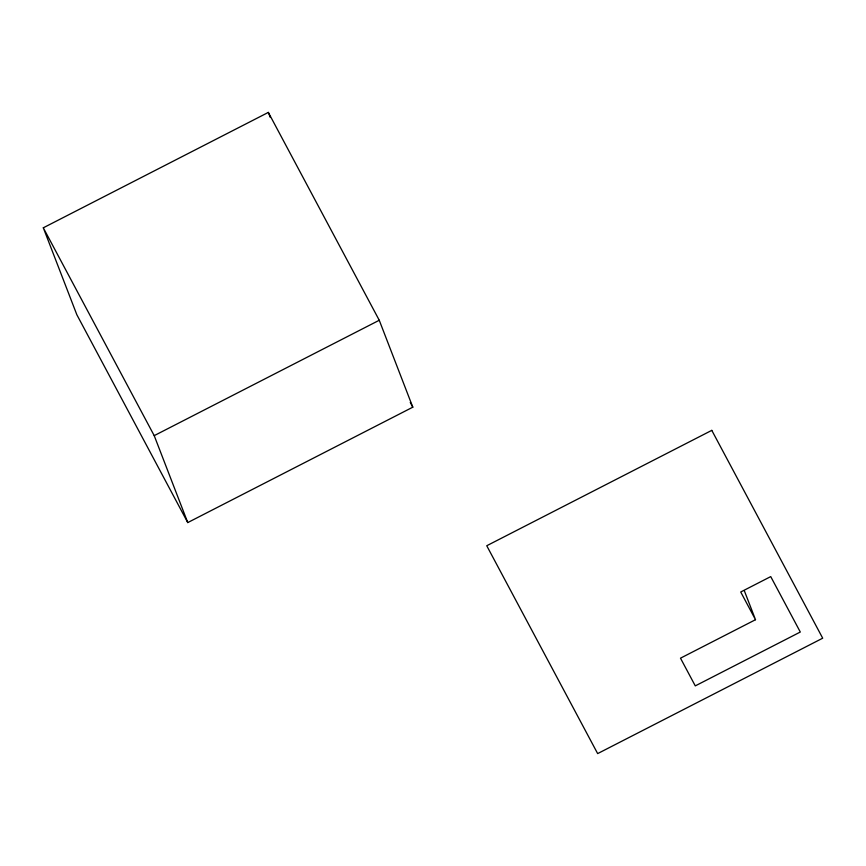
<?xml version="1.0" encoding="UTF-8"?>
<svg xmlns="http://www.w3.org/2000/svg" width="866" height="866" viewBox="0 0 866 866"><rect width="100%" height="100%" fill="white"/><g stroke="black" fill="none" stroke-linecap="round" stroke-linejoin="round"><path stroke-width="1.3" d="M43.3 227.801L268.341 112.407L379.254 320.258L412.801 407.182L187.76 522.577L76.847 314.737L43.3 227.801L154.213 435.641L187.76 522.577M154.213 435.641L379.254 320.258M755.509 619.71L680.492 658.171L695.279 685.883L800.303 632.028L770.729 576.604L740.722 591.998L755.509 619.71L744.327 590.731M410.267 402.43L412.801 407.182M268.341 112.407L270.289 117.451M711.787 430.359L486.746 545.742L597.659 753.593L822.7 638.199L711.787 430.359"/></g></svg>
